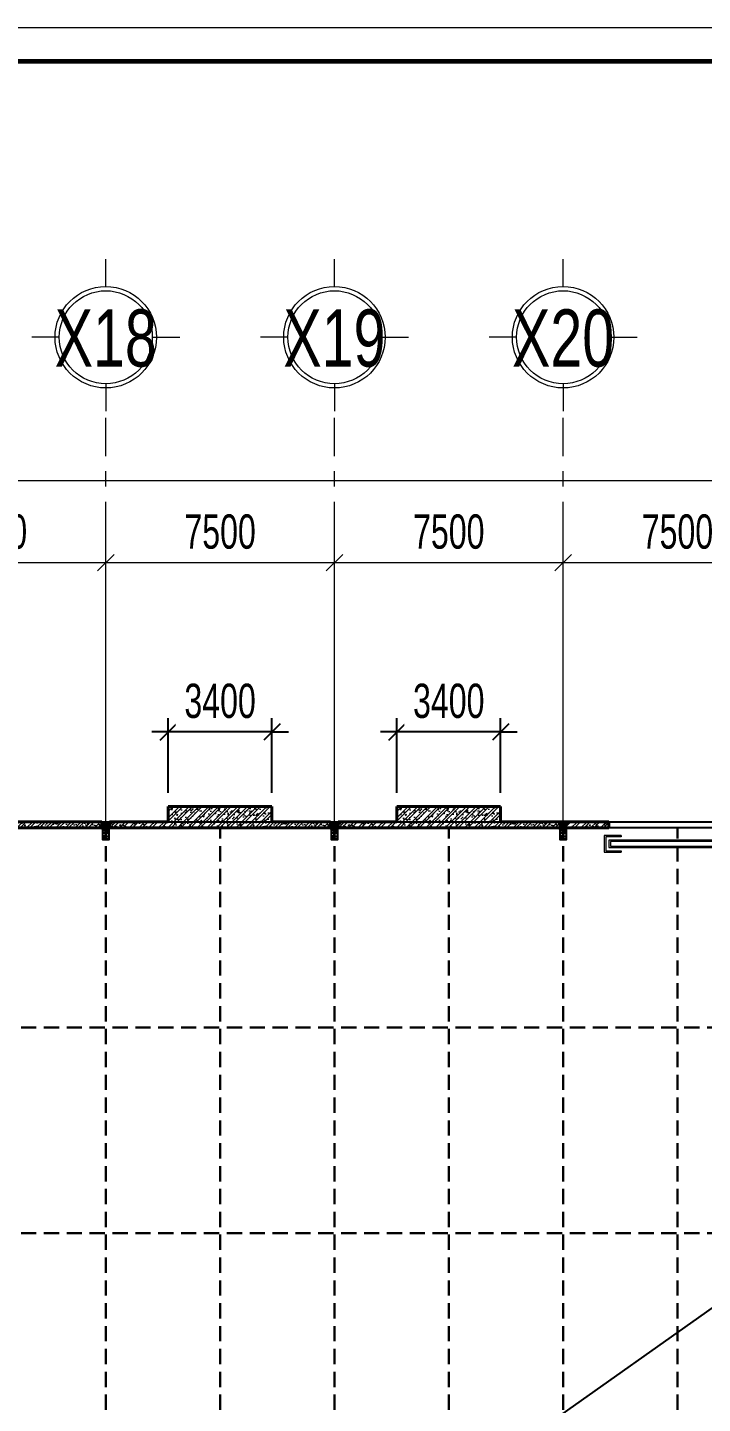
# Model space of a CAD drawing. Header units: inches. Extents: x 541671 to 837720, y 76128 to 1008472.
# Drawn here: x 755842 to 777979, y 290998 to 336153 of the extents above; entities that cross this region are included whole.
import ezdxf
from ezdxf.enums import TextEntityAlignment as Align

# ---------------------------------------------------------------- set-up
doc = ezdxf.new("R2010")
doc.units = ezdxf.units.IN
doc.header["$MEASUREMENT"] = 0
doc.header["$PDMODE"] = 32
doc.header["$PDSIZE"] = -1
for name, pattern in [('CENTER2', [1.125, 0.75, -0.125, 0.125, -0.125]), ('CENTERX2', [4, 2.5, -0.5, 0.5, -0.5]), ('DASHDOT', [1, 0.5, -0.25, 0, -0.25]), ('HIDDEN', [0.375, 0.25, -0.125])]:
    doc.linetypes.add(name, pattern=pattern)
doc.layers.get('0').update_dxf_attribs({"lineweight": 18})
for name, color, linetype in [('7', 7, 'Continuous'), ('BOLTS', 1, 'Continuous'), ('DIM', 1, 'Continuous'), ('Khungten_LCDI', 7, 'Continuous'), ('Kientruc', 7, 'Continuous')]:
    doc.layers.add(name, color=color, linetype=linetype)
for name, color, linetype, lineweight in [('Block', 7, 'Continuous', 9), ('ISO', 153, 'Continuous', 15), ('KICHTHUOC', 4, 'Continuous', 18), ('LC Hatch', 252, 'Continuous', 9), ('LC ISO', 153, 'Continuous', 13), ('LC Net dam 1', 30, 'Continuous', 30), ('LC Net dam2', 6, 'Continuous', 40), ('LC Net thay', 7, 'Continuous', 25), ('LC Net truc', 79, 'DASHDOT', 13), ('LC Text1', 3, 'Continuous', 20)]:
    doc.layers.add(name, color=color, linetype=linetype, lineweight=lineweight)
doc.layers.add('KCS_Plotter', color=11, linetype='Continuous', plot=False)
doc.styles.add('Khungten', font='VHAVAN_2.TTF', dxfattribs={"width": 0.8, "height": 5000})
doc.styles.add('LC 1', font='VHAVANB_2.TTF')
doc.styles.add('Title', font='VHAVAN_2.TTF', dxfattribs={"width": 0.8})
doc.styles.add('VNISHX', font='vn_vni.shx', dxfattribs={"width": 0.7})
doc.dimstyles.new('DDC_2', dxfattribs={"dimscale": 10, "dimtxt": 2.5, "dimasz": 1.2, "dimexe": 1, "dimexo": 1, "dimgap": 1, "dimtad": 1, "dimdec": 0, "dimzin": 0, "dimdsep": 46, "dimtxsty": 'VNISHX', "dimblk": 'OBLIQUE', "dimcen": 1, "dimdle": 1, "dimclrd": 8, "dimclre": 8, "dimclrt": 3, "dimaunit": 1, "dimadec": 0, "dimazin": 0, "dimtfac": 1, "dimtdec": 0, "dimtix": 1, "dimtmove": 1, "dimatfit": 3, "dimfxl": 4, "dimtvp": 2.25, "dimtfill": 1, "dimtolj": 1, "dimtzin": 0, "dimarcsym": 0})

# ---------------------------------------------------------------- blocks, each defined once
blk = doc.blocks.new('+MBC')
at = {"color": 3, "ltscale": 10}
for points in [[(-1850, 350), (-1850, 400)], [(-1850, -150), (-1850, -100)]]:
    blk.add_lwpolyline(points, dxfattribs=at)
at = {"layer": 'Block', "color": 3, "ltscale": 10}
for points in [[(-1850, 400), (-2400, 400), (-2400, -150), (-1850, -150)], [(-1850, 350), (-2350, 350), (-2350, -100), (-1850, -100)], [(1850, -150), (2400, -150), (2400, 400), (1850, 400)], [(1850, 350), (1850, 400)], [(1850, -100), (2350, -100), (2350, 350), (1850, 350)], [(1850, -150), (1850, -100)]]:
    blk.add_lwpolyline(points, dxfattribs=at)
at = {"layer": 'Block', "color": 7, "ltscale": 10}
blk.add_lwpolyline([(-2250, 0), (2250, 0), (2250, 250), (-2250, 250)], close=True, dxfattribs=at)
at = {"layer": 'Block', "color": 8, "ltscale": 10}
blk.add_lwpolyline([(-2200, 50), (2200, 50), (2200, 200), (-2200, 200)], close=True, dxfattribs=at)
blk = doc.blocks.new('_Oblique')
at = {"color": 0, "linetype": 'ByBlock', "lineweight": -2}
blk.add_line((-0.5, -0.5), (0.5, 0.5), dxfattribs=at)
blk = doc.blocks.new('*D549')
at = {"layer": 'Defpoints', "color": 0, "ltscale": 10, "transparency": 16777216}
for p in [(7575, 35193), (75, 26690), (7575, 26690)]:
    blk.add_point(p, dxfattribs=at)
at = {"layer": 'DIM', "color": 8, "linetype": 'Continuous', "lineweight": -2, "ltscale": 10, "transparency": 16777216}
for p, q in [((75, 27140), (75, 35643)), ((7575, 27140), (7575, 35643)), ((-375, 35193), (8025, 35193))]:
    blk.add_line(p, q, dxfattribs=at)
at = {"layer": 'DIM', "color": 8, "lineweight": -2, "ltscale": 10, "transparency": 16777216, "xscale": 540, "yscale": 540, "zscale": 540, "rotation": 180}
blk.add_blockref('_Oblique', (75, 35193), dxfattribs=at)
at = {"layer": 'DIM', "color": 8, "lineweight": -2, "ltscale": 10, "transparency": 16777216, "xscale": 540, "yscale": 540, "zscale": 540}
blk.add_blockref('_Oblique', (7575, 35193), dxfattribs=at)
at = {"layer": 'DIM', "color": 3, "ltscale": 10, "transparency": 16777216, "insert": (3825, 36206), "char_height": 1125, "attachment_point": 5, "style": 'VNISHX', "bg_fill": 3, "box_fill_scale": 1.25, "bg_fill_color": 256, "bg_fill_true_color": 13158600, "bg_fill_transparency": 0}
blk.add_mtext('\\A1;7500', dxfattribs=at)
blk = doc.blocks.new('*D550')
at = {"layer": 'Defpoints', "color": 0, "ltscale": 10, "transparency": 16777216}
for p in [(15075, 35193), (7575, 26690), (15075, 26690)]:
    blk.add_point(p, dxfattribs=at)
at = {"layer": 'DIM', "color": 8, "linetype": 'Continuous', "lineweight": -2, "ltscale": 10, "transparency": 16777216}
for p, q in [((7575, 27140), (7575, 35643)), ((15075, 27140), (15075, 35643)), ((7125, 35193), (15525, 35193))]:
    blk.add_line(p, q, dxfattribs=at)
at = {"layer": 'DIM', "color": 8, "lineweight": -2, "ltscale": 10, "transparency": 16777216, "xscale": 540, "yscale": 540, "zscale": 540, "rotation": 180}
blk.add_blockref('_Oblique', (7575, 35193), dxfattribs=at)
at = {"layer": 'DIM', "color": 8, "lineweight": -2, "ltscale": 10, "transparency": 16777216, "xscale": 540, "yscale": 540, "zscale": 540}
blk.add_blockref('_Oblique', (15075, 35193), dxfattribs=at)
at = {"layer": 'DIM', "color": 3, "ltscale": 10, "transparency": 16777216, "insert": (11325, 36206), "char_height": 1125, "attachment_point": 5, "style": 'VNISHX', "bg_fill": 3, "box_fill_scale": 1.25, "bg_fill_color": 256, "bg_fill_true_color": 13158600, "bg_fill_transparency": 0}
blk.add_mtext('\\A1;7500', dxfattribs=at)
blk = doc.blocks.new('*D551')
at = {"layer": 'Defpoints', "color": 0, "ltscale": 10, "transparency": 16777216}
for p in [(22575, 35193), (15075, 26690), (22575, 26690)]:
    blk.add_point(p, dxfattribs=at)
at = {"layer": 'DIM', "color": 8, "linetype": 'Continuous', "lineweight": -2, "ltscale": 10, "transparency": 16777216}
for p, q in [((15075, 27140), (15075, 35643)), ((22575, 27140), (22575, 35643)), ((14625, 35193), (23025, 35193))]:
    blk.add_line(p, q, dxfattribs=at)
at = {"layer": 'DIM', "color": 8, "lineweight": -2, "ltscale": 10, "transparency": 16777216, "xscale": 540, "yscale": 540, "zscale": 540, "rotation": 180}
blk.add_blockref('_Oblique', (15075, 35193), dxfattribs=at)
at = {"layer": 'DIM', "color": 8, "lineweight": -2, "ltscale": 10, "transparency": 16777216, "xscale": 540, "yscale": 540, "zscale": 540}
blk.add_blockref('_Oblique', (22575, 35193), dxfattribs=at)
at = {"layer": 'DIM', "color": 3, "ltscale": 10, "transparency": 16777216, "insert": (18825, 36206), "char_height": 1125, "attachment_point": 5, "style": 'VNISHX', "bg_fill": 3, "box_fill_scale": 1.25, "bg_fill_color": 256, "bg_fill_true_color": 13158600, "bg_fill_transparency": 0}
blk.add_mtext('\\A1;7500', dxfattribs=at)
blk = doc.blocks.new('*D552')
at = {"layer": 'Defpoints', "color": 0, "ltscale": 10, "transparency": 16777216}
for p in [(30075, 35193), (22575, 26690), (30075, 26690)]:
    blk.add_point(p, dxfattribs=at)
at = {"layer": 'DIM', "color": 8, "linetype": 'Continuous', "lineweight": -2, "ltscale": 10, "transparency": 16777216}
for p, q in [((22575, 27140), (22575, 35643)), ((30075, 27140), (30075, 35643)), ((22125, 35193), (30525, 35193))]:
    blk.add_line(p, q, dxfattribs=at)
at = {"layer": 'DIM', "color": 8, "lineweight": -2, "ltscale": 10, "transparency": 16777216, "xscale": 540, "yscale": 540, "zscale": 540, "rotation": 180}
blk.add_blockref('_Oblique', (22575, 35193), dxfattribs=at)
at = {"layer": 'DIM', "color": 8, "lineweight": -2, "ltscale": 10, "transparency": 16777216, "xscale": 540, "yscale": 540, "zscale": 540}
blk.add_blockref('_Oblique', (30075, 35193), dxfattribs=at)
at = {"layer": 'DIM', "color": 3, "ltscale": 10, "transparency": 16777216, "insert": (26325, 36206), "char_height": 1125, "attachment_point": 5, "style": 'VNISHX', "bg_fill": 3, "box_fill_scale": 1.25, "bg_fill_color": 256, "bg_fill_true_color": 13158600, "bg_fill_transparency": 0}
blk.add_mtext('\\A1;7500', dxfattribs=at)
blk = doc.blocks.new('*D554')
at = {"layer": 'Defpoints', "color": 0, "ltscale": 10, "transparency": 16777216}
for p in [(45075, 37893), (-119925, 26690), (45075, 26690)]:
    blk.add_point(p, dxfattribs=at)
at = {"layer": 'DIM', "color": 8, "linetype": 'Continuous', "lineweight": -2, "ltscale": 10, "transparency": 16777216}
for p, q in [((-119925, 27140), (-119925, 38343)), ((45075, 27140), (45075, 38343)), ((-120375, 37893), (45525, 37893))]:
    blk.add_line(p, q, dxfattribs=at)
at = {"layer": 'DIM', "color": 8, "lineweight": -2, "ltscale": 10, "transparency": 16777216, "xscale": 540, "yscale": 540, "zscale": 540, "rotation": 180}
blk.add_blockref('_Oblique', (-119925, 37893), dxfattribs=at)
at = {"layer": 'DIM', "color": 8, "lineweight": -2, "ltscale": 10, "transparency": 16777216, "xscale": 540, "yscale": 540, "zscale": 540}
blk.add_blockref('_Oblique', (45075, 37893), dxfattribs=at)
at = {"layer": 'DIM', "color": 3, "ltscale": 10, "transparency": 16777216, "insert": (-37425, 38906), "char_height": 1125, "attachment_point": 5, "style": 'VNISHX', "bg_fill": 3, "box_fill_scale": 1.25, "bg_fill_color": 256, "bg_fill_true_color": 13158600, "bg_fill_transparency": 0}
blk.add_mtext('\\A1;165000', dxfattribs=at)
blk = doc.blocks.new('TTRUC')
at = {"layer": 'ISO'}
for p, q in [((0, 6.95), (0, 10.71)), ((-6.37, 0), (-10.13, 0)), ((6.37, 0), (10.13, 0)), ((0, -6.37), (0, -10.13))]:
    blk.add_line(p, q, dxfattribs=at)
blk.add_circle((0, 0), 6.37, dxfattribs=at)
at = {"layer": 'KICHTHUOC'}
blk.add_circle((0, 0), 6.95, dxfattribs=at)
blk = doc.blocks.new('*U465')
at = {"color": 8, "linetype": 'CENTER2'}
for p, q in [((-26, 0), (26, 0)), ((0, -26), (0, 26))]:
    blk.add_line(p, q, dxfattribs=at)
at = {"color": 0}
blk.add_circle((0, 0), 16, dxfattribs=at)
blk = doc.blocks.new('C1')
at = {"layer": 'Block', "ltscale": 15}
h = blk.add_hatch(dxfattribs=at)
h.set_pattern_fill('BT-01', color=8, scale=3.125, angle=90, style=0, pattern_type=2)
h.set_pattern_definition([(140, (-11307.489, 12654.125), (1.961004, 22.41438), [2.34375, -25.78125]), (85, (-11307.489, 12654.125), (-23.506004, -4.33598), [1.875, -20.625]), (190.4514, (-11307.325, 12655.993), (-21.544986, 18.078418), [1.99188, -21.91069]), (136.1842, (-11313.739, 12654.125), (5.17247, 33.351283), [3.515625, -38.671875]), (186.6356, (-11313.307, 12656.904), (-30.441183, 29.20821), [2.98782, -32.86603]), (81.1842, (-11313.74, 12654.125), (-30.441206, 29.208186), [2.8125, -30.9375]), (111, (-11312.176, 12657.25), (12.58184, 18.653345), [2.34375, -25.78125]), (56, (-11312.176, 12657.25), (-22.66094, 7.603604), [1.875, -20.625]), (161.4514, (-11311.128, 12658.804), (-10.079078, 26.256957), [1.99188, -21.91069]), (127.5, (-11307.4885, 12654.125), (-10.402933, 0.3799955), [0, -20.375, 0, -20.9375, 0, -20.703125]), (97.5, (-11307.489, 12654.125), (-12.325366, 8.220923), [0, -11.9375, 0, -19.90625, 0, -7.890625]), (57.5, (-11307.4885, 12647.156), (0.7048397, 16.681951), [0, -7.8125, 0, -24.375, 0, -32.34375]), (47.5, (-11307.489, 12644.031), (-3.128281, 18.224568), [0, -10.15625, 0, -16.1875, 0, -22.96875]), (135, (-11307.489, 12654.125), (-9.391262, -9.391262), []), (135, (-11311.317, 12654.125), (-9.391262, -9.391262), [])])
h.paths.add_polyline_path([(-31.25, 0), (-31.25, 62.5), (31.25, 62.5), (31.25, 0)])
at = {"layer": '7', "color": 30, "ltscale": 10}
blk.add_lwpolyline([(-27.5, 66.25), (-27.5, 146.25), (27.5, 146.25), (27.5, 66.25)], close=True, dxfattribs=at)
at = {"layer": '7', "color": 7, "ltscale": 10}
blk.add_lwpolyline([(-25, 68.75), (25, 68.75), (25, 71.75), (1, 71.75), (1, 140.75), (25, 140.75), (25, 143.75), (-25, 143.75), (-25, 140.75), (-1, 140.75), (-1, 71.75), (-25, 71.75)], close=True, dxfattribs=at)
at = {"layer": 'Block', "color": 7, "ltscale": 15}
blk.add_lwpolyline([(-31.25, 0), (-31.25, 62.5), (31.25, 62.5), (31.25, 0)], close=True, dxfattribs=at)
at = {"layer": 'BOLTS', "ltscale": 10, "yscale": 0.2272727272727272, "zscale": 0.2272727272727272}
for p, xscale, rotation in [((-15, 121.25), 0.2272727272727272, 270), ((15, 121.25), -0.2272727272727272, 90), ((-15, 91.25), -0.2272727272727272, 270), ((15, 91.25), 0.2272727272727272, 90)]:
    blk.add_blockref('*U465', p, dxfattribs=dict(at, xscale=xscale, rotation=rotation))
blk = doc.blocks.new('*D490')
at = {"layer": 'Defpoints', "color": 0, "ltscale": 50, "transparency": 16777216}
for p in [(760458, 313036), (760458, 310588), (763858, 310588)]:
    blk.add_point(p, dxfattribs=at)
at = {"layer": 'DIM', "color": 8, "linetype": 'Continuous', "lineweight": -2, "ltscale": 50, "transparency": 16777216}
for p, q in [((760458, 311038), (760458, 313486)), ((763858, 311038), (763858, 313486)), ((760458, 313036), (759918, 313036)), ((763858, 313036), (760458, 313036)), ((763858, 313036), (764398, 313036))]:
    blk.add_line(p, q, dxfattribs=at)
at = {"layer": 'DIM', "color": 8, "lineweight": -2, "ltscale": 50, "transparency": 16777216, "xscale": 540, "yscale": 540, "zscale": 540}
blk.add_blockref('_Oblique', (760458, 313036), dxfattribs=at)
at = {"layer": 'DIM', "color": 8, "lineweight": -2, "ltscale": 50, "transparency": 16777216, "xscale": 540, "yscale": 540, "zscale": 540, "rotation": 180}
blk.add_blockref('_Oblique', (763858, 313036), dxfattribs=at)
at = {"layer": 'DIM', "color": 3, "ltscale": 50, "transparency": 16777216, "insert": (762158, 314049), "char_height": 1125, "attachment_point": 5, "style": 'VNISHX', "bg_fill": 3, "box_fill_scale": 1.25, "bg_fill_color": 256, "bg_fill_true_color": 13158600, "bg_fill_transparency": 0}
blk.add_mtext('\\A1;3400', dxfattribs=at)
blk = doc.blocks.new('*D491')
at = {"layer": 'Defpoints', "color": 0, "ltscale": 50, "transparency": 16777216}
for p in [(767958, 313036), (767958, 310588), (771358, 310588)]:
    blk.add_point(p, dxfattribs=at)
at = {"layer": 'DIM', "color": 8, "linetype": 'Continuous', "lineweight": -2, "ltscale": 50, "transparency": 16777216}
for p, q in [((767958, 311038), (767958, 313486)), ((771358, 311038), (771358, 313486)), ((767958, 313036), (767418, 313036)), ((771358, 313036), (767958, 313036)), ((771358, 313036), (771898, 313036))]:
    blk.add_line(p, q, dxfattribs=at)
at = {"layer": 'DIM', "color": 8, "lineweight": -2, "ltscale": 50, "transparency": 16777216, "xscale": 540, "yscale": 540, "zscale": 540}
blk.add_blockref('_Oblique', (767958, 313036), dxfattribs=at)
at = {"layer": 'DIM', "color": 8, "lineweight": -2, "ltscale": 50, "transparency": 16777216, "xscale": 540, "yscale": 540, "zscale": 540, "rotation": 180}
blk.add_blockref('_Oblique', (771358, 313036), dxfattribs=at)
at = {"layer": 'DIM', "color": 3, "ltscale": 50, "transparency": 16777216, "insert": (769658, 314049), "char_height": 1125, "attachment_point": 5, "style": 'VNISHX', "bg_fill": 3, "box_fill_scale": 1.25, "bg_fill_color": 256, "bg_fill_true_color": 13158600, "bg_fill_transparency": 0}
blk.add_mtext('\\A1;3400', dxfattribs=at)
blk = doc.blocks.new('lcdi fix')
at = {"layer": 'Defpoints', "lineweight": 0}
blk.add_lwpolyline([(-1200, -14850), (-1200, 14850), (40800, 14850), (40800, -14850)], close=True, dxfattribs=at)
at = {"layer": 'Khungten_LCDI', "color": 5, "lineweight": 60}
blk.add_lwpolyline([(0, -14650), (0, 14650), (40600, 14650), (40600, -14650)], close=True, dxfattribs=at)
at = {"color": 7, "style": 'Khungten', "width": 0.8}
for tag, p in [('REVISION', (39498.8, -10746.3)), ('NGAYHT', (39546.1, -11609.4))]:
    blk.add_attdef(tag, text='', height=200, dxfattribs=at).set_placement(p, align=Align.CENTER)
at = {"layer": 'LC Text1', "style": 'Title', "width": 1.824646}
for tag, p, p2 in [('TENBANVE1', (36912.7, -8885.8), (40339.1, -8885.8)), ('TENBANVE2', (36912.7, -9562.5), (40339.1, -9562.5))]:
    blk.add_attdef(tag, text='', height=250, dxfattribs=at).set_placement(p, p2, align=Align.FIT)
at = {"layer": 'LC Text1', "style": 'Title', "width": 0.7}
blk.add_attdef('SOBANVE', text='', height=250, dxfattribs=at).set_placement((39562, -13896.2), align=Align.CENTER)
blk = doc.blocks.new('thepmong')
at = {"layer": 'Kientruc', "color": 4, "ltscale": 10}
for points in [[(-119925, -27310), (-119925, 26690), (45075, 26690), (45075, -27310), (-119925, -27310)], [(-119725, -27110), (44875, -27110), (44875, 26490), (-119725, 26490), (-119725, -27110)]]:
    blk.add_lwpolyline(points, dxfattribs=at)
at = {"layer": 'LC Net truc', "linetype": 'CENTERX2', "ltscale": 1000}
for p, q in [((7575, 26690), (7575, 39945.1)), ((15075, 26690), (15075, 39945.1)), ((22575, 26690), (22575, 39945.1)), ((-134525, 26690), (50475, 26690))]:
    blk.add_line(p, q, dxfattribs=at)
at = {"layer": 'Block', "color": 3, "ltscale": 10, "rotation": 180}
blk.add_blockref('+MBC', (26325, 26090), dxfattribs=at)
at = {"layer": 'LC ISO', "xscale": 239.5286285934419, "yscale": 239.5286285934419, "zscale": 239.5286285934419}
for p in [(7575, 42590.8), (15075, 42590.8), (22575, 42590.8)]:
    blk.add_blockref('TTRUC', p, dxfattribs=at)
at = {"layer": 'LC Text1', "ltscale": 0.2, "style": 'LC 1', "width": 0.75}
for s, p in [('x18', (7575, 41065)), ('x19', (15075, 41065)), ('x20', (22575, 41065))]:
    blk.add_text(s, height=1875.51, dxfattribs=at).set_placement(p, align=Align.BOTTOM_CENTER)
at = {"layer": 'DIM', "color": 4, "ltscale": 10}
dim = blk.add_linear_dim(base=(7575, 35193.5), p1=(75, 26690), p2=(7575, 26690), dimstyle='DDC_2', override={"dimscale": 450, "dimfxl": 650, "dimfxlon": 1, "dimarcsym": 2}, dxfattribs=at)
dim.commit()
dim.dimension.update_dxf_attribs({"geometry": '*D549', "text_midpoint": (3825, 36206)})
dim = blk.add_linear_dim(base=(15075, 35193.5), p1=(7575, 26690), p2=(15075, 26690), dimstyle='DDC_2', override={"dimscale": 450, "dimfxl": 650, "dimfxlon": 1, "dimarcsym": 2}, dxfattribs=at)
dim.commit()
dim.dimension.update_dxf_attribs({"geometry": '*D550', "text_midpoint": (11325, 36206)})
dim = blk.add_linear_dim(base=(22575, 35193.5), p1=(15075, 26690), p2=(22575, 26690), dimstyle='DDC_2', override={"dimscale": 450, "dimfxl": 650, "dimfxlon": 1, "dimarcsym": 2}, dxfattribs=at)
dim.commit()
dim.dimension.update_dxf_attribs({"geometry": '*D551', "text_midpoint": (18825, 36206)})
dim = blk.add_linear_dim(base=(30075, 35193.5), p1=(22575, 26690), p2=(30075, 26690), dimstyle='DDC_2', override={"dimscale": 450, "dimfxl": 650, "dimfxlon": 1, "dimarcsym": 2}, dxfattribs=at)
dim.commit()
dim.dimension.update_dxf_attribs({"geometry": '*D552', "text_midpoint": (26325, 36206)})
dim = blk.add_linear_dim(base=(45075, 37893.5), p1=(-119925, 26690), p2=(45075, 26690), dimstyle='DDC_2', override={"dimscale": 450, "dimfxl": 650, "dimfxlon": 1, "dimarcsym": 2}, dxfattribs=at)
dim.commit()
dim.dimension.update_dxf_attribs({"geometry": '*D554', "text_midpoint": (-37425, 38906)})
at = {"layer": '7', "color": 7, "xscale": -4, "yscale": 4, "zscale": 4, "rotation": 180}
for p in [(7575, 26690), (15075, 26690), (22575, 26690)]:
    blk.add_blockref('C1', p, dxfattribs=at)

msp = doc.modelspace()

# ---------------------------------------------------------------- block references
at = {"layer": 'LC ISO'}
msp.add_blockref('thepmong', (750833.3, 283398.4), dxfattribs=at)

# ---------------------------------------------------------------- next in the draw order: hatches: boundary and pattern name
at = {"layer": 'LC Hatch', "ltscale": 50}
h = msp.add_hatch(dxfattribs=at)
h.set_pattern_fill('BTCT', color=256, scale=60)
h.set_pattern_definition([(50, (107582.5, 196369.2), (430.35611, -37.65128), [45, -495]), (355, (107582.5, 196369.2), (-83.2508, 451.31528), [36, -396]), (100.4514, (107618.37, 196366.06), (347.10563, 413.66373), [38.2441, -420.68527]), (46.1842, (107582.5, 196489.2), (640.34463, -99.3114), [67.5, -742.5]), (96.6356, (107635.9, 196480.9), (560.7976, 584.4707), [57.3662, -631.0278]), (351.1842, (107582.5, 196489.2), (560.7972, 584.47116), [54, -594]), (21, (107642.5, 196459.2), (358.14423, -241.57133), [45, -495]), (326, (107642.5, 196459.2), (145.9892, 435.09003), [36, -396]), (71.4514, (107672.36, 196439.06), (504.13358, 193.5183), [38.2441, -420.68527]), (37.5, (107582.51, 196369.2), (7.295913, 199.736312), [0, -391.2, 0, -402, 0, -397.5]), (7.5, (107582.51, 196369.2), (157.84172, 236.64703), [0, -229.2, 0, -382.2, 0, -151.5]), (327.5, (107448.71, 196369.2), (320.29346, -13.532923), [0, -150, 0, -468, 0, -621]), (317.5, (107388.7, 196369.2), (349.9117, 60.06299), [0, -195, 0, -310.8, 0, -441]), (45, (107582.51, 196369.2), (-159.099026, 159.099026), []), (45, (107688.58, 196369.2), (-159.099026, 159.099026), [])])
h.paths.add_polyline_path([(763858.3, 310088.4), (765783.3, 310088.4), (765783.3, 309888.4), (758533.3, 309888.4), (758533.3, 310088.4), (760458.3, 310088.4), (760458.3, 310588.4), (763858.3, 310588.4)])
h = msp.add_hatch(dxfattribs=at)
h.set_pattern_fill('BTCT', color=256, scale=60)
h.set_pattern_definition([(50, (115082.5, 196369.2), (430.35611, -37.65128), [45, -495]), (355, (115082.5, 196369.2), (-83.2508, 451.31528), [36, -396]), (100.4514, (115118.37, 196366.06), (347.10563, 413.66373), [38.2441, -420.68527]), (46.1842, (115082.5, 196489.2), (640.34463, -99.3114), [67.5, -742.5]), (96.6356, (115135.9, 196480.9), (560.7976, 584.4707), [57.3662, -631.0278]), (351.1842, (115082.5, 196489.2), (560.79717, 584.47116), [54, -594]), (21, (115142.5, 196459.2), (358.14423, -241.57133), [45, -495]), (326, (115142.5, 196459.2), (145.9892, 435.09003), [36, -396]), (71.4514, (115172.36, 196439.06), (504.13358, 193.5183), [38.2441, -420.68527]), (37.5, (115082.51, 196369.2), (7.295913, 199.736312), [0, -391.2, 0, -402, 0, -397.5]), (7.5, (115082.51, 196369.2), (157.84172, 236.64703), [0, -229.2, 0, -382.2, 0, -151.5]), (327.5, (114948.71, 196369.2), (320.29346, -13.532923), [0, -150, 0, -468, 0, -621]), (317.5, (114888.7, 196369.2), (349.9117, 60.06299), [0, -195, 0, -310.8, 0, -441]), (45, (115082.51, 196369.2), (-159.099026, 159.099026), []), (45, (115188.58, 196369.2), (-159.099026, 159.099026), [])])
h.paths.add_polyline_path([(771358.3, 310088.4), (774908.3, 310088.4), (774908.3, 309888.4), (766033.3, 309888.4), (766033.3, 310088.4), (767958.3, 310088.4), (767958.3, 310588.4), (771358.3, 310588.4)])
h = msp.add_hatch(dxfattribs=at)
h.set_pattern_fill('BTCT', color=256, scale=60)
h.set_pattern_definition([(50, (100082.5, 196369.2), (430.35611, -37.65128), [45, -495]), (355, (100082.5, 196369.2), (-83.2508, 451.31528), [36, -396]), (100.4514, (100118.37, 196366.06), (347.10563, 413.66373), [38.2441, -420.68527]), (46.1842, (100082.5, 196489.2), (640.34463, -99.3114), [67.5, -742.5]), (96.6356, (100135.9, 196480.9), (560.7976, 584.4707), [57.3662, -631.0278]), (351.1842, (100082.5, 196489.2), (560.7972, 584.47116), [54, -594]), (21, (100142.5, 196459.2), (358.14423, -241.57133), [45, -495]), (326, (100142.5, 196459.2), (145.9892, 435.09003), [36, -396]), (71.4514, (100172.36, 196439.06), (504.13358, 193.5183), [38.2441, -420.68527]), (37.5, (100082.51, 196369.2), (7.295913, 199.736312), [0, -391.2, 0, -402, 0, -397.5]), (7.5, (100082.51, 196369.2), (157.84172, 236.64703), [0, -229.2, 0, -382.2, 0, -151.5]), (327.5, (99948.71, 196369.2), (320.29346, -13.532923), [0, -150, 0, -468, 0, -621]), (317.5, (99888.7, 196369.2), (349.9117, 60.06299), [0, -195, 0, -310.8, 0, -441]), (45, (100082.51, 196369.2), (-159.099026, 159.099026), []), (45, (100188.58, 196369.2), (-159.099026, 159.099026), [])])
h.paths.add_polyline_path([(756358.3, 310088.4), (758283.3, 310088.4), (758283.3, 309888.4), (751033.3, 309888.4), (751033.3, 310088.4), (752958.3, 310088.4), (753020.8, 310088.4), (756420.8, 310088.4)])

# ---------------------------------------------------------------- next in the draw order: linework, layer by layer
at = {"layer": 'LC Net dam 1', "linetype": 'HIDDEN', "ltscale": 2000}
for p, q in [((762158.3, 256288.4), (762158.3, 309888.4)), ((769658.3, 256288.4), (769658.3, 309888.4)), ((777158.3, 256288.4), (777158.3, 309888.4)), ((758408.3, 256288.4), (758408.3, 309503.4)), ((765908.3, 256288.4), (765908.3, 309503.4)), ((773408.3, 256288.4), (773408.3, 309503.4)), ((631128.3, 303338.4), (795223.3, 303338.4)), ((631128.3, 296588.4), (795223.3, 296588.4))]:
    msp.add_line(p, q, dxfattribs=at)
at = {"layer": 'LC Net dam2'}
for p, q in [((760458.3, 310588.4), (760458.3, 310088.4)), ((763858.3, 310588.4), (760458.3, 310588.4)), ((763858.3, 310588.4), (763858.3, 310088.4)), ((767958.3, 310588.4), (767958.3, 310088.4)), ((771358.3, 310588.4), (767958.3, 310588.4)), ((771358.3, 310588.4), (771358.3, 310088.4)), ((758283.3, 310088.4), (751033.3, 310088.4)), ((758283.3, 309888.4), (751033.3, 309888.4)), ((758283.3, 309888.4), (758283.3, 310088.4)), ((760458.3, 310088.4), (758533.3, 310088.4)), ((758533.3, 309888.4), (758533.3, 310088.4)), ((765783.3, 309888.4), (758533.3, 309888.4)), ((765783.3, 310088.4), (763858.3, 310088.4)), ((765783.3, 309888.4), (765783.3, 310088.4)), ((767958.3, 310088.4), (766033.3, 310088.4)), ((766033.3, 309888.4), (766033.3, 310088.4)), ((774908.3, 309888.4), (766033.3, 309888.4)), ((774908.3, 310088.4), (771358.3, 310088.4)), ((774908.3, 309888.4), (774908.3, 310088.4))]:
    msp.add_line(p, q, dxfattribs=at)

# ---------------------------------------------------------------- next in the draw order: dimensions: what is measured, and where the dimension line sits
at = {"layer": 'DIM', "ltscale": 50}
for base, p1, p2, picture, middle in [((760458.3, 313036.1), (763858.3, 310588.4), (760458.3, 310588.4), '*D490', (762158.3, 314048.6)), ((767958.3, 313036.1), (771358.3, 310588.4), (767958.3, 310588.4), '*D491', (769658.3, 314048.6))]:
    dim = msp.add_linear_dim(base=base, p1=p1, p2=p2, dimstyle='DDC_2', override={"dimscale": 450, "dimlfac": 1, "dimfxl": 650, "dimfxlon": 1, "dimarcsym": 2}, dxfattribs=at)
    dim.commit()
    dim.dimension.update_dxf_attribs({"geometry": picture, "text_midpoint": middle})

# ---------------------------------------------------------------- next in the draw order: linework, layer by layer
at = {"layer": 'KCS_Plotter', "ltscale": 50}
msp.add_line((604872, 171496), (837720, 336152.8), dxfattribs=at)

# ---------------------------------------------------------------- next in the draw order: block references
at = {"layer": 'LC Net thay', "xscale": 5.543999978195854, "yscale": 5.543999978195854, "zscale": 5.543999978195854}
msp.add_blockref('lcdi fix', (611524.8, 253824.4), dxfattribs=at)

doc.saveas('drawing.dxf')
